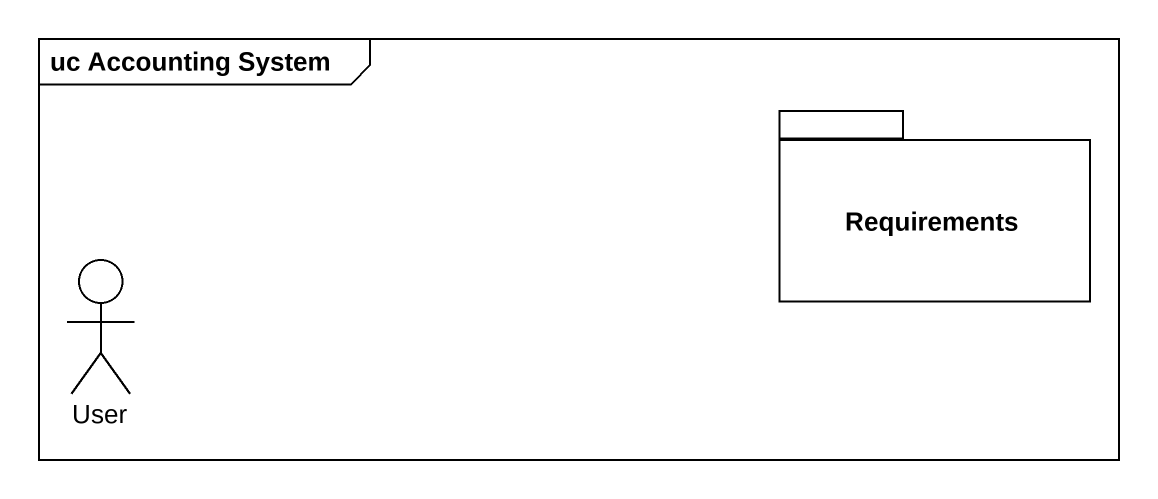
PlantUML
@startuml
mainframe uc Accounting System
package Requirements {
}
actor User
@enduml
